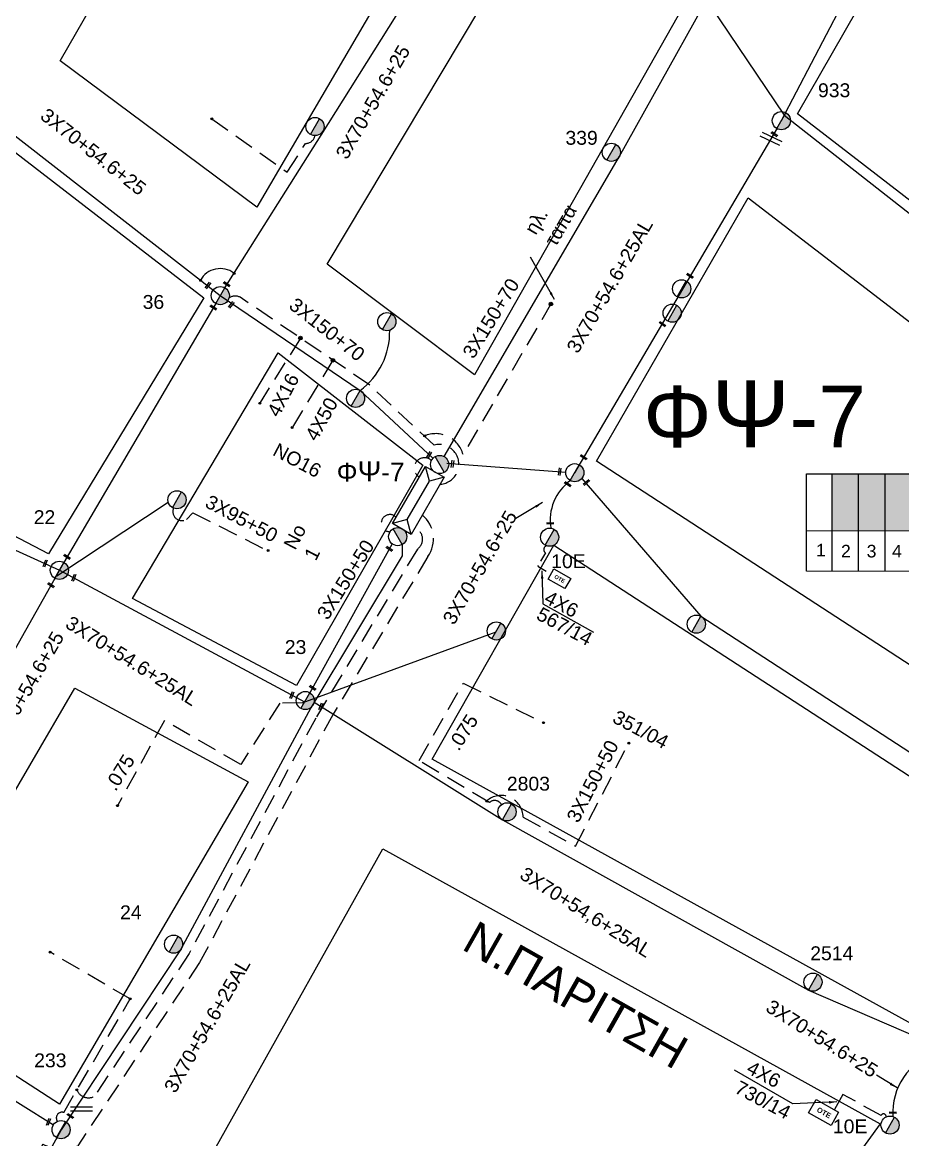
# Model space of a CAD drawing. Header units: millimetres. Extents: x 1421 to 13344, y 800 to 1949.
# Drawn here: x 11189 to 11303.3, y 1184.3 to 1329.3 of the extents above; entities that cross this region are included whole.
import ezdxf

# ---------------------------------------------------------------- set-up
doc = ezdxf.new("R2010")
doc.units = ezdxf.units.MM
doc.linetypes.add('DASHED', pattern=[19.05, 12.7, -6.35])
for name, color, linetype in [('Pillar OTE', 7, 'Continuous'), ('Άγνωστα', 7, 'Continuous'), ('Γυμνά εναέρια ΧΤ και ΦΟΠ (3Φ)   4x50+16AL', 7, 'Continuous'), ('Εναέρια παροχή ΧΤ 4x16', 7, 'SYN_LINE'), ('Επιγραφές - Σχήματα', 7, 'Continuous'), ('Καλωδια ΧΤ  3X95+50', 7, 'Continuous'), ('Καλώδια ΧΤ   3x150+70AL', 7, 'DASHED'), ('Καλώδια ΧΤ   3x150AL+50CU', 7, 'DASHED'), ('Μηχανική τομή', 7, 'Continuous'), ('Στύλος ΦΜ', 7, 'Continuous'), ('Στύλος ΦΜ @ 1', 7, 'Continuous'), ('Συνδέσεις', 7, 'Continuous'), ('Συνεστραμμένα ΧΤ   3x70+54.6+25 AL', 7, 'SYN_LINE'), ('Τομή', 7, 'Continuous'), ('Υποσταθμός εναέριος 2 στύλων', 7, 'Continuous'), ('Υποσταθμός πόλεως', 7, 'Continuous'), ('Υπόβαθρο ΔΕΗ', 7, 'Continuous'), ('Υπόγεια Καλώδια Δικτύου ΧΤ   .075', 7, 'DASHED'), ('Υπόγεια καλώδια Παροχών ΧΤ   4x16AL', 7, 'DASHED'), ('Υπόγεια καλώδια Παροχών ΧΤ   4x50AL', 7, 'DASHED'), ('Υπόγεια καλώδια Παροχών ΧΤ   4x6', 7, 'DASHED')]:
    doc.layers.add(name, color=color, linetype=linetype)
doc.styles.add('arial', font='ARIAL.TTF')
doc.styles.get("Standard").update_dxf_attribs({"font": 'ARIAL.TTF'})
doc.linetypes.add('SYN_LINE', pattern='A,0.5,-0.0001,["/\\/\\/\\/",Standard,S=0.1,R=0,X=0,Y=-0.05],-0.25', length=0.7501)
doc.dimstyles.new('ISO-25', dxfattribs={"dimtxt": 2.5, "dimasz": 2.5, "dimexe": 1.25, "dimexo": 0.625, "dimtad": 1, "dimtxsty": 'Standard', "dimcen": 2.5, "dimadec": 0, "dimazin": 0, "dimtfac": 1, "dimtmove": 0, "dimatfit": 3, "dimfxl": 1, "dimarcsym": 0})

# ---------------------------------------------------------------- blocks, each defined once
blk = doc.blocks.new('ΥΠΑΡΧΩΝ ΤΣΙΜΕΝΤΕΝΙΟΣ ΣΤΥΛΟΣ')
at = {"layer": 'Στύλος ΦΜ'}
blk.add_hatch(color=7, dxfattribs=at).paths.add_polyline_path([(-1.29, -2.28, 0.574793), (2.62, 0, 0.268822), (1.3, 2.27)])
at = {"layer": 'Στύλος ΦΜ', "color": 7}
blk.add_line((-1.29, -2.28), (1.3, 2.27), dxfattribs=at)
blk.add_circle((0, 0), 2.62, dxfattribs=at)
at = {"layer": 'Στύλος ΦΜ', "flags": 4}
for tag, p in [('ΑΡΙΘΜΟΣ', (-4.68, 8.05)), ('ΤΥΠΟΣ', (-4.91, 3.03))]:
    blk.add_attdef(tag, p, '', height=4, dxfattribs=at)
blk = doc.blocks.new('ΥΠΟΣΤΑΘΜΟΣ ΕΝΑΕΡΙΟΣ ΕΠΙ 2 ΣΤΥΛΩΝ')
at = {"layer": 'Υποσταθμός εναέριος 2 στύλων', "linetype": 'Continuous'}
for points in [[(-11.97, -2.11, 0.574793), (-8.45, -0.07, 0.268822), (-9.64, 1.98)], [(9.68, -2.15, 0.574793), (13.19, -0.1, 0.268822), (12.01, 1.95)]]:
    blk.add_hatch(color=256, dxfattribs=at).paths.add_polyline_path(points)
for p, q in [((-11.97, -2.11), (-9.64, 1.98)), ((9.68, -2.15), (12.01, 1.95))]:
    blk.add_line(p, q, dxfattribs=at)
for centre in [(-10.81, -0.07), (10.84, -0.1)]:
    blk.add_circle(centre, 2.36, dxfattribs=at)
at = {"layer": 'Υποσταθμός πόλεως', "linetype": 'Continuous', "ltscale": 40}
blk.add_lwpolyline([(-8.57, 2.82), (8.57, 2.82), (8.57, -2.82), (-8.57, -2.82)], close=True, dxfattribs=at)
for points in [[(-5.75, 0), (-8.57, 2.82)], [(-8.57, -2.82), (-5.75, 0)], [(-5.75, 0), (5.75, 0)], [(5.75, 0), (8.57, 2.82)], [(8.57, -2.82), (5.75, 0)]]:
    blk.add_lwpolyline(points, dxfattribs=at)
at = {"layer": 'Υποσταθμός εναέριος 2 στύλων', "ltscale": 40, "flags": 1}
for tag, p in [('ΜΕΤΑΣΧΗΜΑΤΙΣΜΟΣ', (14.09, 2.51)), ('ΙΣΧΥΣ', (14.07, -0.28)), ('ΑΡΙΘΜΟΣ', (14.19, -3))]:
    blk.add_attdef(tag, p, '', height=1.8, dxfattribs=at)
blk = doc.blocks.new('ΜΗΧΑΝΙΚΗ ΤΟΜΗ')
at = {"layer": 'Μηχανική τομή', "ltscale": 40}
for p, q in [((-1.89, 0.78), (1.89, 0.78)), ((1.89, 0), (-1.89, 0))]:
    blk.add_line(p, q, dxfattribs=at)
blk = doc.blocks.new('ΤΟΜΗ')
at = {"layer": 'Τομή', "ltscale": 40}
for p, q in [((-5.68, 0), (5.68, 0)), ((5.68, -2.33), (-5.68, -2.33))]:
    blk.add_line(p, q, dxfattribs=at)
blk = doc.blocks.new('_ΣΥΝΔΕΣΗ')
at = {"layer": 'Συνδέσεις', "linetype": 'SYN_LINE', "ltscale": 40}
blk.add_hatch(color=256, dxfattribs=at).paths.add_polyline_path([(0.5, -0.01, 1), (-0.5, -0.01, 1)])
at = {"layer": 'Συνδέσεις'}
blk.add_circle((0, -0.01), 0.5, dxfattribs=at)
blk = doc.blocks.new('PILLAR ΟΤΕ')
at = {"layer": 'Pillar OTE', "ltscale": 40}
blk.add_lwpolyline([(-3.31, 2.02), (3.39, 2.02), (3.39, -1.99), (-3.31, -1.99)], close=True, dxfattribs=at)
at = {"layer": 'Pillar OTE', "insert": (-1.81, 0.71), "char_height": 1.3575, "width": 109.961, "attachment_point": 1}
blk.add_mtext('{\\fArial|b1|i0|c161|p34;OTE}', dxfattribs=at)

msp = doc.modelspace()

# ---------------------------------------------------------------- hatches: boundary and pattern name
at = {"layer": 'Καλώδια ΧΤ   3x150AL+50CU', "linetype": 'DASHED', "ltscale": 0.2}
h = msp.add_hatch(color=62, dxfattribs=at)
h.dxf.hatch_style = 1
h.paths.add_polyline_path([(11297.54992, 1270.73616), (11294.11005, 1270.73638), (11294.10959, 1263.37578), (11297.54946, 1263.37244)])
h = msp.add_hatch(color=151, dxfattribs=at)
h.dxf.hatch_style = 1
h.paths.add_polyline_path([(11300.98949, 1270.73594), (11297.54992, 1270.73616), (11297.54946, 1263.37244), (11300.98903, 1263.3691)])
h = msp.add_hatch(color=30, dxfattribs=at)
h.dxf.hatch_style = 1
h.paths.add_polyline_path([(11300.98903, 1263.3691), (11304.28659, 1263.3659), (11304.28705, 1270.73574), (11300.98949, 1270.73594)])

# ---------------------------------------------------------------- linework, layer by layer
at = {"layer": 'Pillar OTE', "ltscale": 40}
for points in [[(11290.78135, 1258.0963), (11290.78214, 1270.73658), (11321.11522, 1270.73468), (11321.11442, 1258.06693), (11290.78135, 1258.09722)], [(11294.10926, 1258.0939), (11294.11005, 1270.73638)], [(11297.54913, 1258.09047), (11297.54992, 1270.73616)], [(11300.9887, 1258.08703), (11300.98949, 1270.73594)], [(11290.78168, 1263.37902), (11321.11475, 1263.34956)]]:
    msp.add_lwpolyline(points, dxfattribs=at)
at = {"layer": 'Άγνωστα', "color": 85, "linetype": 'DASHED', "ltscale": 0.2}
msp.add_lwpolyline([(11213.60839, 1316.81987), (11223.36666, 1309.88454), (11225.76378, 1313.61537, -0.011187344), (11225.76378, 1313.61537, 0.360125884), (11226.98264, 1314.62204)], format="xyb", dxfattribs=at)
at = {"layer": 'Άγνωστα', "color": 62}
msp.add_lwpolyline([(11225.30808, 1241.03486), (11250.48433, 1250.25462)], dxfattribs=at)
at = {"layer": 'Άγνωστα', "color": 27}
msp.add_lwpolyline([(11194.47477, 1186.41193), (11183.81483, 1167.18486)], dxfattribs=at)
at = {"layer": 'Άγνωστα', "color": 85, "linetype": 'SYN_LINE', "ltscale": 8}
msp.add_arc((11227.26819, 1289.14511), 9.41555, 306.2791658, 1.3006263, dxfattribs=at)
at = {"layer": 'Γυμνά εναέρια ΧΤ και ΦΟΠ (3Φ)   4x50+16AL', "color": 5, "linetype": 'Continuous', "ltscale": 0.2}
msp.add_lwpolyline([(11085.39096, 1255.35992), (11109.22366, 1239.65835), (11126.75845, 1229.70078), (11162.99978, 1205.03029), (11193.02567, 1186.25746)], dxfattribs=at)
at = {"layer": 'Καλωδια ΧΤ  3X95+50', "color": 6, "linetype": 'DASHED', "ltscale": 0.2}
msp.add_lwpolyline([(11208.61116, 1266.28834), (11208.61116, 1266.28834, 0.715102493), (11210.28801, 1264.82881), (11211.11977, 1265.68934), (11220.79049, 1260.80474)], format="xyb", dxfattribs=at)
at = {"layer": 'Καλώδια ΧΤ   3x150+70AL', "color": 6, "linetype": 'DASHED', "ltscale": 0.2}
for points in [[(11243.24964, 1269.39401, 1.096855237), (11242.44953, 1274.46843), (11234.08418, 1282.25012), (11217.28089, 1293.64942, 0.250045631), (11215.83426, 1293.59173)], [(11257.69562, 1292.91653), (11246.2074, 1273.24463, 0.455279966), (11241.18107, 1275.64839)]]:
    msp.add_lwpolyline(points, format="xyb", dxfattribs=at)
at = {"layer": 'Καλώδια ΧΤ   3x150AL+50CU', "color": 1, "linetype": 'DASHED', "ltscale": 0.2}
msp.add_lwpolyline([(11240.93066, 1265.39223, -0.387025165), (11241.63796, 1259.99461), (11229.34376, 1239.57169), (11212.00487, 1207.33069), (11196.18975, 1183.54934, -0.21952749), (11191.64257, 1183.76328), (11183.7511, 1169.01382, -0.820906224), (11183.3035, 1168.36799)], format="xyb", dxfattribs=at)
at = {"layer": 'Καλώδια ΧΤ   3x150AL+50CU', "color": 27, "linetype": 'DASHED', "ltscale": 0.2}
for points in [[(11239.97065, 1263.73558, -0.585813311), (11240.27551, 1260.96145), (11227.08169, 1239.04408), (11210.65351, 1208.49652), (11198.3232, 1189.95532, -0.443053473), (11196.07544, 1190.79306)], [(11193.55604, 1186.71375, -0.730966139), (11194.36321, 1187.86831), (11202.98939, 1202.60321)]]:
    msp.add_lwpolyline(points, format="xyb", dxfattribs=at)
at = {"layer": 'Καλώδια ΧΤ   3x150AL+50CU', "color": 62, "linetype": 'DASHED', "ltscale": 0.2}
msp.add_lwpolyline([(11249.262, 1228.29607, -0.637145226), (11254.00417, 1226.19958), (11260.79819, 1222.42054), (11260.79819, 1222.42054), (11267.73482, 1235.80307)], format="xyb", dxfattribs=at)
at = {"layer": 'Καλώδια ΧΤ   3x150AL+50CU', "color": 85, "linetype": 'DASHED', "ltscale": 0.2}
msp.add_arc((11241.18746, 1271.49233), 1.33273, 46.7361674, 240.8086379, dxfattribs=at)
at = {"layer": 'Καλώδια ΧΤ   3x150AL+50CU', "color": 5, "linetype": 'DASHED', "ltscale": 0.2}
msp.add_arc((11236.70239, 1264.33975), 1.11252, 43.4428098, 271.2596317, dxfattribs=at)
at = {"layer": 'Συνεστραμμένα ΧΤ   3x70+54.6+25 AL', "color": 30, "ltscale": 20}
for points in [[(11287.53237, 1316.56774), (11305.08119, 1350.11689), (11320.53033, 1375.62191)], [(11277.10127, 1333.29155), (11287.89538, 1317.28267)]]:
    msp.add_lwpolyline(points, dxfattribs=at)
at = {"layer": 'Συνεστραμμένα ΧΤ   3x70+54.6+25 AL', "color": 85, "ltscale": 20}
for points in [[(11215.27484, 1294.88956), (11227.77325, 1314.70082), (11237.52313, 1330.14819), (11248.78404, 1350.79516)], [(11180.20138, 1320.69134), (11214.69154, 1293.86638), (11232.83956, 1281.55483), (11242.2999, 1272.75454)]]:
    msp.add_lwpolyline(points, dxfattribs=at)
at = {"layer": 'Συνεστραμμένα ΧΤ   3x70+54.6+25 AL', "color": 30, "linetype": 'SYN_LINE', "ltscale": 20}
msp.add_lwpolyline([(11243.75118, 1272.97231), (11266.46997, 1311.87493), (11277.28657, 1331.26939)], dxfattribs=at)
at = {"layer": 'Συνεστραμμένα ΧΤ   3x70+54.6+25 AL', "color": 27, "ltscale": 20}
msp.add_lwpolyline([(11287.89538, 1317.28267), (11356.87287, 1263.21736), (11418.61964, 1215.0097), (11445.19577, 1195.19696), (11459.71619, 1183.34529)], dxfattribs=at)
at = {"layer": 'Συνεστραμμένα ΧΤ   3x70+54.6+25 AL', "color": 151, "ltscale": 20}
for points in [[(11260.717, 1270.86333), (11287.01235, 1315.58122)], [(11244.10075, 1272.11489), (11259.53432, 1270.96993)], [(11261.62705, 1270.14519), (11277.06929, 1252.25505), (11305.20486, 1233.95994), (11325.56315, 1221.00792)]]:
    msp.add_lwpolyline(points, dxfattribs=at)
at = {"layer": 'Συνεστραμμένα ΧΤ   3x70+54.6+25 AL', "color": 6, "linetype": 'SYN_LINE', "ltscale": 20}
msp.add_lwpolyline([(11214.10824, 1292.8432), (11194.38766, 1259.24072), (11180.3743, 1234.43641), (11164.16637, 1207.07665)], dxfattribs=at)
at = {"layer": 'Συνεστραμμένα ΧΤ   3x70+54.6+25 AL', "color": 5, "linetype": 'SYN_LINE', "ltscale": 20}
for points in [[(11155.77033, 1278.12314), (11177.19668, 1265.76062), (11193.80436, 1258.21754), (11225.62574, 1241.15119)], [(11237.00199, 1261.66537), (11226.30339, 1242.33988)]]:
    msp.add_lwpolyline(points, dxfattribs=at)
at = {"layer": 'Συνεστραμμένα ΧΤ   3x70+54.6+25 AL', "color": 6, "ltscale": 20}
msp.add_lwpolyline([(11193.46663, 1257.48151), (11207.93474, 1267.05492)], dxfattribs=at)
at = {"layer": 'Συνεστραμμένα ΧΤ   3x70+54.6+25 AL', "color": 62, "linetype": 'SYN_LINE', "ltscale": 20}
for points in [[(11238.31701, 1261.58109), (11238.30557, 1260.09546), (11226.44346, 1240.3903), (11209.54135, 1208.96148), (11194.02658, 1185.63179)], [(11226.87726, 1241.11093), (11251.33104, 1225.85042), (11291.04581, 1203.75986), (11307.49723, 1196.6378)]]:
    msp.add_lwpolyline(points, dxfattribs=at)
at = {"layer": 'Συνεστραμμένα ΧΤ   3x70+54.6+25 AL', "color": 151, "ltscale": 8}
msp.add_arc((11263.8695, 1264.72269), 6.35412, 126.0759463, 189.4349677, dxfattribs=at)
at = {"layer": 'Συνεστραμμένα ΧΤ   3x70+54.6+25 AL', "linetype": 'SYN_LINE', "ltscale": 8}
msp.add_arc((11310.28384, 1187.80825), 8.3033, 109.3977328, 183.136757, dxfattribs=at)
at = {"layer": 'Υπόβαθρο ΔΕΗ'}
for points in [[(11193.91048, 1324.33725), (11218.64782, 1367.41667), (11245.48496, 1349.83396), (11219.427, 1305.31937), (11193.91048, 1324.33725)], [(11228.57637, 1297.96108), (11255.93213, 1343.69051), (11274.85498, 1331.51927), (11247.67713, 1283.60331), (11228.57637, 1297.96108)], [(11289.63136, 1317.4378), (11301.91916, 1338.88371), (11473.01883, 1204.78168), (11460.73728, 1185.5381), (11289.63136, 1317.4378)], [(11165.22602, 1274.55701), (11187.53463, 1312.86396), (11212.53763, 1293.58015), (11192.37531, 1260.36858), (11165.22602, 1274.55701)], [(11263.53695, 1272.39296), (11283.23192, 1306.55968), (11349.39119, 1255.75047), (11330.13077, 1229.09024), (11263.53695, 1272.39296)], [(11203.29713, 1254.58131), (11222.22221, 1286.43733), (11240.98661, 1271.85169), (11224.56699, 1243.27694), (11203.29713, 1254.58131)], [(11242.18929, 1233.713), (11257.98915, 1261.47071), (11322.86258, 1219.38884), (11307.33857, 1197.76231), (11242.18929, 1233.713)], [(11256.56508, 1253.88444), (11263.15209, 1250.19093)], [(11172.41948, 1202.77219), (11195.78927, 1242.91927), (11218.29869, 1230.76431), (11193.80829, 1188.93079), (11172.41948, 1202.77219)], [(11203.14115, 1163.70055), (11235.80932, 1222.09733), (11300.33603, 1186.40509), (11258.27566, 1128.4177), (11203.14115, 1163.70055)], [(11289.02593, 1188.98627), (11281.42421, 1193.37666)]]:
    msp.add_lwpolyline(points, dxfattribs=at)
msp.add_arc((11214.68741, 1294.40146), 2.9702, 53.1884556, 150.2515557, dxfattribs=at)
at = {"layer": 'Υπόγεια Καλώδια Δικτύου ΧΤ   .075', "color": 62, "ltscale": 0.2}
msp.add_lwpolyline([(11251.20367, 1227.81579, 0.479826742), (11249.6192, 1228.08277), (11249.6192, 1228.08277), (11240.49433, 1233.5319), (11246.23472, 1243.59176), (11256.51973, 1238.50445)], format="xyb", dxfattribs=at)
at = {"layer": 'Υπόγεια Καλώδια Δικτύου ΧΤ   .075', "color": 5, "ltscale": 0.2}
msp.add_lwpolyline([(11225.30808, 1241.03486), (11222.41061, 1240.97846), (11217.36806, 1233.02302), (11207.44108, 1238.71717), (11201.32885, 1227.66939)], dxfattribs=at)
at = {"layer": 'Υπόγεια καλώδια Παροχών ΧΤ   4x16AL', "color": 6, "linetype": 'DASHED', "ltscale": 0.2}
msp.add_lwpolyline([(11225.08959, 1288.35202), (11219.86953, 1280.00858)], dxfattribs=at)
at = {"layer": 'Υπόγεια καλώδια Παροχών ΧΤ   4x16AL', "color": 27, "linetype": 'DASHED', "ltscale": 0.2}
msp.add_lwpolyline([(11202.98939, 1202.60321), (11192.58013, 1208.69705)], dxfattribs=at)
at = {"layer": 'Υπόγεια καλώδια Παροχών ΧΤ   4x50AL', "color": 6, "linetype": 'DASHED', "ltscale": 0.2}
msp.add_lwpolyline([(11229.31154, 1285.48787), (11224.05207, 1276.80457)], dxfattribs=at)
at = {"layer": 'Υπόγεια καλώδια Παροχών ΧΤ   4x6', "color": 151, "linetype": 'DASHED', "ltscale": 0.1}
msp.add_lwpolyline([(11257.07598, 1261.39481, 0.658632828), (11256.88614, 1260.48803), (11255.89678, 1258.74988), (11257.57566, 1257.79425)], format="xyb", dxfattribs=at)
at = {"layer": 'Υπόγεια καλώδια Παροχών ΧΤ   4x6', "linetype": 'DASHED', "ltscale": 0.2}
msp.add_lwpolyline([(11301.12765, 1187.29324, 0.867434109), (11300.46494, 1187.47657), (11295.50637, 1190.21935), (11294.4193, 1188.25407)], format="xyb", dxfattribs=at)

# ---------------------------------------------------------------- block references
at = {"layer": 'Pillar OTE'}
for p, xscale, yscale, zscale, rotation in [((11258.7003, 1257.11922), 0.375, 0.375, 0.375, 330.3512058883474), ((11292.99124, 1187.85886), 0.5, 0.5, 0.5, 330.673646862224)]:
    msp.add_blockref('PILLAR ΟΤΕ', p, dxfattribs=dict(at, xscale=xscale, yscale=yscale, zscale=zscale, rotation=rotation))
at = {"layer": 'Μηχανική τομή'}
for p, xscale, yscale, zscale, rotation in [((11286.55989, 1314.74366), 0.249999999999919, 0.249999999999919, 0.249999999999919, 326.3216353276003), ((11275.60201, 1296.33975), 0.249999999999919, 0.249999999999919, 0.249999999999919, 326.3216353276003), ((11213.16761, 1295.13305), 0.2499999999999191, 0.2499999999999191, 0.2499999999999191, 52.21542005098604), ((11215.47196, 1295.27002), 0.249999999999919, 0.249999999999919, 0.249999999999919, 326.3216353276003), ((11213.74405, 1292.23902), 0.249999999999919, 0.249999999999919, 0.249999999999919, 326.3216353276003), ((11216.19331, 1292.59855), 0.2499999999999191, 0.2499999999999191, 0.2499999999999191, 52.21542005098604), ((11272.03662, 1290.09581), 0.249999999999919, 0.249999999999919, 0.249999999999919, 326.3216353276003), ((11241.86604, 1273.1412), 0.249999999999919, 0.249999999999919, 0.249999999999919, 61.7429734338931), ((11261.79501, 1272.80439), 0.249999999999919, 0.249999999999919, 0.249999999999919, 326.3216353276003), ((11244.93853, 1272.01565), 0.249999999999919, 0.249999999999919, 0.249999999999919, 82.32228959466902), ((11258.841, 1271.00724), 0.249999999999919, 0.249999999999919, 0.249999999999919, 82.32228959466902), ((11259.74552, 1269.31903), 0.249999999999919, 0.249999999999919, 0.249999999999919, 326.3216353276003), ((11262.29574, 1269.55771), 0.249999999999919, 0.249999999999919, 0.249999999999919, 41.73814602004245), ((11257.53545, 1264.21795), 0.2499999999999191, 0.2499999999999191, 0.2499999999999191, 3.396526953331303), ((11236.58079, 1260.93747), 0.249999999999919, 0.249999999999919, 0.249999999999919, 326.3216353276003), ((11194.74697, 1259.87407), 0.249999999999919, 0.249999999999919, 0.249999999999919, 326.3216353276003), ((11192.04504, 1259.08833), 0.249999999999919, 0.249999999999919, 0.249999999999919, 68.45138536945211), ((11195.76429, 1257.21707), 0.249999999999919, 0.249999999999919, 0.249999999999919, 68.45138536945211), ((11192.65617, 1256.21487), 0.249999999999919, 0.249999999999919, 0.249999999999919, 326.3216353276003), ((11224.07893, 1241.98077), 0.249999999999919, 0.249999999999919, 0.249999999999919, 68.45138536945211), ((11226.62266, 1242.88989), 0.249999999999919, 0.249999999999919, 0.249999999999919, 326.3216353276003), ((11227.83862, 1240.51098), 0.249999999999919, 0.249999999999919, 0.249999999999919, 68.45138536945211), ((11195.17137, 1187.32978), 0.249999999999919, 0.249999999999919, 0.249999999999919, 326.3216353276003), ((11301.98078, 1187.74531), 0.2499999999999191, 0.2499999999999191, 0.2499999999999191, 358.1487252110437), ((11192.46831, 1186.60593), 0.249999999999919, 0.249999999999919, 0.249999999999919, 68.45138536945211)]:
    msp.add_blockref('ΜΗΧΑΝΙΚΗ ΤΟΜΗ', p, dxfattribs=dict(at, xscale=xscale, yscale=yscale, zscale=zscale, rotation=rotation))
at = {"layer": 'Στύλος ΦΜ @ 1', "ltscale": 40}
ref = msp.add_blockref('ΥΠΑΡΧΩΝ ΤΣΙΜΕΝΤΕΝΙΟΣ ΣΤΥΛΟΣ', (11287.5301, 1316.56903), dxfattribs=dict(at, xscale=0.4499999999998181, yscale=0.4499999999998181, zscale=0.4499999999998181))
ref.add_attrib('ΤΥΠΟΣ', '933', (11292.28197, 1319.61115), dxfattribs={"layer": 'Στύλος ΦΜ', "height": 1.8, "flags": 4})
at = {"layer": 'Στύλος ΦΜ @ 1', "ltscale": 40, "xscale": 0.4499999999998181, "yscale": 0.4499999999998181, "zscale": 0.4499999999998181}
for p in [(11226.98458, 1315.79981), (11274.58499, 1294.74496), (11273.35546, 1291.58673), (11236.31659, 1290.4787), (11232.254, 1280.53294), (11260.70886, 1270.8828), (11209.06856, 1267.37366), (11250.52131, 1250.35432), (11276.48373, 1251.23317)]:
    msp.add_blockref('ΥΠΑΡΧΩΝ ΤΣΙΜΕΝΤΕΝΙΟΣ ΣΤΥΛΟΣ', p, dxfattribs=at)
at = {"layer": 'Στύλος ΦΜ @ 1', "ltscale": 40}
ref = msp.add_blockref('ΥΠΑΡΧΩΝ ΤΣΙΜΕΝΤΕΝΙΟΣ ΣΤΥΛΟΣ', (11265.45133, 1312.46612), dxfattribs=dict(at, xscale=0.4499999999998181, yscale=0.4499999999998181, zscale=0.4499999999998181))
ref.add_attrib('ΤΥΠΟΣ', '339', (11259.49676, 1313.438), dxfattribs={"layer": 'Στύλος ΦΜ', "height": 1.8, "flags": 4})
ref = msp.add_blockref('ΥΠΑΡΧΩΝ ΤΣΙΜΕΝΤΕΝΙΟΣ ΣΤΥΛΟΣ', (11214.68927, 1293.86768), dxfattribs=dict(at, xscale=0.4499999999998181, yscale=0.4499999999998181, zscale=0.4499999999998181))
ref.add_attrib('ΤΥΠΟΣ', '36', (11204.61458, 1292.14122), dxfattribs={"layer": 'Στύλος ΦΜ', "height": 1.8, "flags": 4})
ref = msp.add_blockref('ΥΠΑΡΧΩΝ ΤΣΙΜΕΝΤΕΝΙΟΣ ΣΤΥΛΟΣ', (11193.8021, 1258.21883), dxfattribs=dict(at, xscale=0.4499999999998181, yscale=0.4499999999998181, zscale=0.4499999999998181))
ref.add_attrib('ΤΥΠΟΣ', '22', (11190.47154, 1264.21643), dxfattribs={"layer": 'Στύλος ΦΜ', "height": 1.8, "flags": 4})
ref = msp.add_blockref('ΥΠΑΡΧΩΝ ΤΣΙΜΕΝΤΕΝΙΟΣ ΣΤΥΛΟΣ', (11257.44269, 1262.51403), dxfattribs=dict(at, xscale=0.4499999999998181, yscale=0.4499999999998181, zscale=0.4499999999998181))
ref.add_attrib('ΤΥΠΟΣ', '10Ε', (11257.65047, 1258.49939), dxfattribs={"layer": 'Στύλος ΦΜ', "height": 1.8, "flags": 4})
ref = msp.add_blockref('ΥΠΑΡΧΩΝ ΤΣΙΜΕΝΤΕΝΙΟΣ ΣΤΥΛΟΣ', (11225.71783, 1241.31799), dxfattribs=dict(at, xscale=0.4499999999998181, yscale=0.4499999999998181, zscale=0.4499999999998181))
ref.add_attrib('ΤΥΠΟΣ', '23', (11223.06822, 1247.36161), dxfattribs={"layer": 'Στύλος ΦΜ', "height": 1.8, "flags": 4})
ref = msp.add_blockref('ΥΠΑΡΧΩΝ ΤΣΙΜΕΝΤΕΝΙΟΣ ΣΤΥΛΟΣ', (11251.91208, 1226.87489), dxfattribs=dict(at, xscale=0.4499999999998181, yscale=0.4499999999998181, zscale=0.4499999999998181))
ref.add_attrib('ΤΥΠΟΣ', '2803', (11251.8925, 1229.634), dxfattribs={"layer": 'Στύλος ΦΜ', "height": 1.8, "flags": 4})
ref = msp.add_blockref('ΥΠΑΡΧΩΝ ΤΣΙΜΕΝΤΕΝΙΟΣ ΣΤΥΛΟΣ', (11208.62779, 1209.70482), dxfattribs=dict(at, xscale=0.4499999999998181, yscale=0.4499999999998181, zscale=0.4499999999998181))
ref.add_attrib('ΤΥΠΟΣ', '24', (11201.6779, 1212.93972), dxfattribs={"layer": 'Στύλος ΦΜ', "height": 1.8, "flags": 4})
ref = msp.add_blockref('ΥΠΑΡΧΩΝ ΤΣΙΜΕΝΤΕΝΙΟΣ ΣΤΥΛΟΣ', (11291.62685, 1204.78433), dxfattribs=dict(at, xscale=0.4499999999998181, yscale=0.4499999999998181, zscale=0.4499999999998181))
ref.add_attrib('ΤΥΠΟΣ', '2514', (11291.27602, 1207.62802), dxfattribs={"layer": 'Στύλος ΦΜ', "height": 1.8, "flags": 4})
ref = msp.add_blockref('ΥΠΑΡΧΩΝ ΤΣΙΜΕΝΤΕΝΙΟΣ ΣΤΥΛΟΣ', (11194.02432, 1185.63308), dxfattribs=dict(at, xscale=0.4499999999998181, yscale=0.4499999999998181, zscale=0.4499999999998181))
ref.add_attrib('ΤΥΠΟΣ', '233', (11190.53292, 1193.72988), dxfattribs={"layer": 'Στύλος ΦΜ', "height": 1.8, "flags": 4})
ref = msp.add_blockref('ΥΠΑΡΧΩΝ ΤΣΙΜΕΝΤΕΝΙΟΣ ΣΤΥΛΟΣ', (11301.63689, 1186.23125), dxfattribs=dict(at, xscale=0.4499999999998181, yscale=0.4499999999998181, zscale=0.4499999999998181))
ref.add_attrib('ΑΡΙΘΜΟΣ', '10Ε', (11294.21666, 1185.16385), dxfattribs={"layer": 'Στύλος ΦΜ', "height": 1.8, "flags": 4})
at = {"layer": 'Συνδέσεις'}
for p, xscale, yscale, zscale in [((11213.57976, 1316.79369), 0.25, 0.25, 0.25), ((11216.49368, 1296.74187), 0.25, 0.25, 0.25), ((11212.14121, 1295.84503), 0.25, 0.25, 0.25), ((11257.60567, 1292.7625), 0.4777242751394019, 0.4777242751394019, 0.4777242751394019), ((11225.08959, 1288.35202), 0.4777242751394019, 0.4777242751394019, 0.4777242751394019), ((11229.31154, 1285.48787), 0.4777242751394019, 0.4777242751394019, 0.4777242751394019), ((11219.83102, 1279.89281), 0.25, 0.25, 0.25), ((11224.00248, 1276.73748), 0.25, 0.25, 0.25), ((11241.22195, 1275.66579), 0.25, 0.25, 0.25), ((11220.88629, 1260.7914), 0.25, 0.25, 0.25), ((11256.6312, 1238.44921), 0.25, 0.25, 0.25), ((11267.7342, 1235.80186), 0.25, 0.25, 0.25), ((11249.29516, 1228.27627), 0.25, 0.25, 0.25), ((11201.33662, 1227.68343), 0.25, 0.25, 0.25), ((11192.6071, 1208.68126), 0.25, 0.25, 0.25), ((11202.99024, 1202.60297), 0.25, 0.25, 0.25), ((11196.07628, 1190.79283), 0.25, 0.25, 0.25)]:
    msp.add_blockref('_ΣΥΝΔΕΣΗ', p, dxfattribs=dict(at, xscale=xscale, yscale=yscale, zscale=zscale))
at = {"layer": 'Τομή', "xscale": 0.25, "yscale": 0.25, "zscale": 0.25, "rotation": 334.6679944973969}
msp.add_blockref('ΤΟΜΗ', (11286.30325, 1314.48279), dxfattribs=at)
at = {"layer": 'Τομή', "xscale": 0.25, "yscale": 0.25, "zscale": 0.25}
msp.add_blockref('ΤΟΜΗ', (11196.67892, 1188.60075), dxfattribs=at)
at = {"layer": 'Υποσταθμός εναέριος 2 στύλων', "xscale": 0.5, "yscale": 0.5, "zscale": 0.5, "rotation": 59.90827694495638}
msp.add_blockref('ΥΠΟΣΤΑΘΜΟΣ ΕΝΑΕΡΙΟΣ ΕΠΙ 2 ΣΤΥΛΩΝ', (11240.40271, 1267.28876), dxfattribs=at)

# ---------------------------------------------------------------- texts
at = {"ltscale": 30, "char_height": 1.63441, "width": 11.2572904, "attachment_point": 1}
for s, insert in [('1', (11292.02751, 1261.65762)), ('2', (11295.26597, 1261.52416)), ('3', (11298.59656, 1261.52416)), ('4', (11301.90007, 1261.52416))]:
    msp.add_mtext(s, dxfattribs=dict(at, insert=insert))
at = {"ltscale": 40, "insert": (11247.99383, 1212.89602), "char_height": 4, "width": 64.8866414, "attachment_point": 1, "rotation": 330.4658842, "style": 'arial'}
msp.add_mtext('{\\H1.083x;Ν.ΠΑΡΙΤΣΗ}', dxfattribs=at)
at = {"layer": 'Άγνωστα', "color": 7, "char_height": 1.8, "attachment_point": 1}
for s, insert, rotation in [('3X70+54.6+25', (11229.57305, 1312.30126), 59.8533125), ('3X70+54.6+25', (11192.27743, 1318.33167), 321.9482544), ('3X150+70', (11246.03119, 1286.49003), 58.4050878), ('3X150+70', (11224.56453, 1293.73912), 321.9482544), ('4X50', (11225.6136, 1275.71332), 60.8950601), ('NO16', (11222.19981, 1274.82379), 332.0897021), ('3X95+50', (11213.40946, 1268.10482), 332.0897021), ('3X150+50', (11227.1222, 1252.60739), 57.9339612), ('4Χ6', (11257.43468, 1255.68522), 332.0897021), ('567/14', (11256.41237, 1253.5444), 332.0897021), ('3X70+54.6+25', (11184.64897, 1236.23036), 59.8533125), ('351/04', (11266.29472, 1240.16431), 332.0897021), ('3X150+50', (11259.55892, 1226.1475), 62.5524673), ('4Χ6', (11283.69664, 1194.66768), 332.0897021), ('730/14', (11282.15251, 1192.09578), 332.0897021)]:
    msp.add_mtext_dynamic_manual_height_columns(s, width=1.8, gutter_width=12.5, heights=[0.04535], dxfattribs=dict(at, insert=insert, rotation=rotation))
at = {"layer": 'Άγνωστα', "color": 7}
note = msp.add_mtext_dynamic_manual_height_columns('No ', width=1.8, gutter_width=1.59821, heights=[0.04535, 0], dxfattribs=dict(at, insert=(11221.24974, 1258.55136), char_height=1.8, attachment_point=1, rotation=62.4230131))
for column, words in zip(note.columns.linked_columns, ['1']):
    column.text = words
at = {"layer": 'Εναέρια παροχή ΧΤ 4x16', "color": 7, "insert": (11220.67469, 1278.80248), "char_height": 1.8, "attachment_point": 1, "rotation": 62.0897021}
msp.add_mtext_dynamic_manual_height_columns('4X16', width=1.8, gutter_width=12.5, heights=[0.04535], dxfattribs=at)
at = {"layer": 'Συνεστραμμένα ΧΤ   3x70+54.6+25 AL', "color": 7}
note = msp.add_mtext_dynamic_manual_height_columns('ηλ. ', width=1.8, gutter_width=1.64442, heights=[0.04535, 0], dxfattribs=dict(at, insert=(11252.34982, 1299.54645), char_height=1.8, attachment_point=1, rotation=59.8533125))
for column, words in zip(note.columns.linked_columns, ['ταπα']):
    column.text = words
at = {"layer": 'Συνεστραμμένα ΧΤ   3x70+54.6+25 AL', "color": 7, "char_height": 1.8, "attachment_point": 1}
for s, insert, rotation in [('3X70+54.6+25AL', (11259.54531, 1287.13357), 59.8533125), ('3X70+54.6+25', (11243.46687, 1251.91509), 59.8533125), ('3X70+54.6+25AL', (11195.38277, 1252.41496), 328.042606), ('3X70+54,6+25AL', (11254.37546, 1219.85027), 327.7367682), ('3X70+54.6+25AL', (11207.28834, 1191.15041), 59.8533125), ('3X70+54.6+25', (11286.30995, 1202.62766), 327.7367682)]:
    msp.add_mtext_dynamic_manual_height_columns(s, width=1.8, gutter_width=12.5, heights=[0.04535], dxfattribs=dict(at, insert=insert, rotation=rotation))
at = {"layer": 'Υπόβαθρο ΔΕΗ', "attachment_point": 1}
for insert, char_height in [((11269.56556, 1282.85137), 8), ((11229.79584, 1272.38005), 2.4333026)]:
    msp.add_mtext_dynamic_manual_height_columns('Φ{\\H1.0833x;Ψ}-7', width=84.657329, gutter_width=12.5, heights=[0], dxfattribs=dict(at, insert=insert, char_height=char_height))
at = {"layer": 'Υπόγεια Καλώδια Δικτύου ΧΤ   .075', "color": 7, "char_height": 1.8, "attachment_point": 1}
for insert, rotation in [((11244.12064, 1235.61883), 57.6240556), ((11199.57987, 1230.39104), 58.1251346)]:
    msp.add_mtext_dynamic_manual_height_columns('.075', width=1.8, gutter_width=12.5, heights=[0.04535], dxfattribs=dict(at, insert=insert, rotation=rotation))

# ---------------------------------------------------------------- leaders
at = {"layer": 'Επιγραφές - Σχήματα', "ltscale": 40}
for points in [[(11258.06304, 1293.3596), (11254.96793, 1298.87141)], [(11256.50313, 1266.99711), (11253.04301, 1264.93408)], [(11256.44955, 1258.14494), (11256.56508, 1253.88444)], [(11302.53971, 1191.05809), (11299.86428, 1192.71802)], [(11294.71698, 1189.23811), (11289.02593, 1188.98627)]]:
    msp.add_leader(points, dimstyle='ISO-25', override={"dimasz": 1, "dimtad": 0}, dxfattribs=at)

doc.saveas('drawing.dxf')
